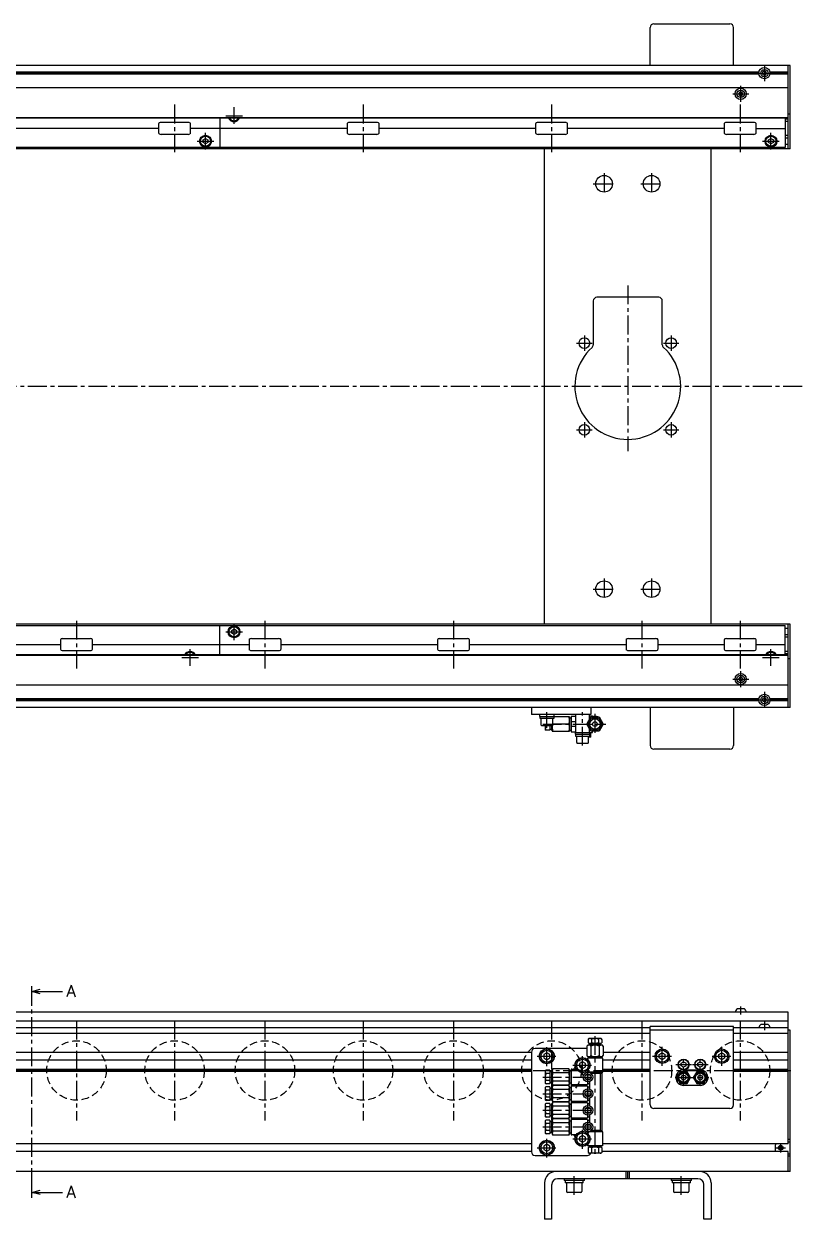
# Model space of a CAD drawing. Extents: x -10 to 3866, y -8 to 1051.
# Drawn here: x 2504 to 3159, y 28 to 1033 of the extents above; entities that cross this region are included whole.
import ezdxf

# ---------------------------------------------------------------- set-up
doc = ezdxf.new("R2010")
doc.units = 0
doc.header["$LTSCALE"] = 0.5
doc.linetypes.add('CENTER', pattern=[50.8, 31.75, -6.35, 6.35, -6.35])
doc.linetypes.add('DASHED', pattern=[19.05, 12.7, -6.35])
for name, color, linetype in [('MSM_CENTER', 1, 'CENTER'), ('MSM_CONTINUOUS', 7, 'CONTINUOUS'), ('MSM_DASHED', 4, 'DASHED'), ('MSM_PART_NUMBER', 7, 'CONTINUOUS')]:
    doc.layers.add(name, color=color, linetype=linetype)
doc.styles.get("Standard").update_dxf_attribs({"font": 'txt.shx', "height": 10, "bigfont": 'bigfont.shx'})

# ---------------------------------------------------------------- blocks, each defined once
blk = doc.blocks.new('*U88')
at = {"layer": 'MSM_PART_NUMBER'}
blk.add_text('A', height=10, dxfattribs=at).set_placement((2540.2, 214.9))
blk = doc.blocks.new('*U89')
at = {"layer": 'MSM_PART_NUMBER'}
blk.add_text('A', height=10, dxfattribs=at).set_placement((2540.2, 45.9))

msp = doc.modelspace()

# ---------------------------------------------------------------- linework, layer by layer
at = {"layer": 'MSM_CENTER'}
for p, q in [((3127.1, 998.8), (3127.1, 985.3)), ((3120.4, 992), (3133.9, 992)), ((3107.1, 981.3), (3107.1, 967.8)), ((2631.1, 965.5), (2631.1, 925.5)), ((2789.6, 965.5), (2789.6, 925.5)), ((2948.1, 965.5), (2948.1, 925.5)), ((3100.4, 974.6), (3113.9, 974.6)), ((3106.6, 965.5), (3106.6, 925.5)), ((2674.1, 956.2), (2688.1, 956.2)), ((2681.1, 949.2), (2681.1, 963.3)), ((2657.1, 927.7), (2657.1, 941.8)), ((3132.6, 927.7), (3132.6, 941.8)), ((2650.1, 934.7), (2664.2, 934.7)), ((3125.6, 934.7), (3139.6, 934.7)), ((2992.2, 907.9), (2992.2, 889.9)), ((3032.2, 907.9), (3032.2, 889.9)), ((2983.1, 898.9), (3001.2, 898.9)), ((3023.1, 898.9), (3041.2, 898.9)), ((3012.2, 813.4), (3012.2, 673.9)), ((2969.1, 764.9), (2982.2, 764.9)), ((2975.7, 771.4), (2975.7, 758.4)), ((3042.1, 764.9), (3055.2, 764.9)), ((3048.7, 771.4), (3048.7, 758.4)), ((3158.7, 728.4), (359.6, 728.4)), ((2975.7, 698.4), (2975.7, 685.4)), ((3048.7, 698.4), (3048.7, 685.4)), ((2969.1, 691.9), (2982.2, 691.9)), ((3042.1, 691.9), (3055.2, 691.9)), ((2992.2, 566.9), (2992.2, 548.9)), ((3032.2, 566.9), (3032.2, 548.9)), ((2983.1, 557.9), (3001.2, 557.9)), ((3023.1, 557.9), (3041.2, 557.9)), ((2548.6, 531.3), (2548.6, 491.3)), ((2681.1, 515), (2681.1, 529)), ((2707.1, 531.3), (2707.1, 491.3)), ((2865.7, 531.3), (2865.7, 491.3)), ((3024.1, 531.3), (3024.1, 491.3)), ((3106.6, 531.3), (3106.6, 491.3)), ((2674.1, 522), (2688.1, 522)), ((2644.1, 493.5), (2644.1, 507.5)), ((3132.6, 493.5), (3132.6, 507.5)), ((2637.1, 500.5), (2651.2, 500.5)), ((3125.6, 500.5), (3139.6, 500.5)), ((3107.1, 489), (3107.1, 475.5)), ((3100.4, 482.3), (3113.9, 482.3)), ((3120.4, 464.7), (3133.9, 464.7)), ((3127.1, 471.5), (3127.1, 458)), ((2944.1, 441.3), (2944.1, 454.4)), ((2974.1, 426.3), (2974.1, 454.4)), ((2984.6, 452.9), (2984.6, 435.9)), ((2940.7, 444.4), (2993.6, 444.4)), ((2511.2, 55), (2511.2, 215)), ((3107.1, 206.8), (3107.1, 200)), ((2548.6, 195), (2548.6, 111)), ((2631.1, 195), (2631.1, 111)), ((2707.1, 195), (2707.1, 111)), ((2789.6, 195), (2789.6, 111)), ((2865.7, 195), (2865.7, 111)), ((2948.1, 195), (2948.1, 111)), ((3024.1, 195), (3024.1, 111)), ((3106.6, 195), (3106.6, 111)), ((3127.1, 193.8), (3127.1, 187)), ((2984.6, 182), (2984.6, 81.5)), ((2944.1, 156.7), (2944.1, 173.3)), ((3041.2, 156.9), (3041.2, 173.1)), ((3091.2, 156.9), (3091.2, 173.1)), ((2935.9, 165), (2952.4, 165)), ((2974.1, 149.2), (2974.1, 165.8)), ((3033, 165), (3049.3, 165)), ((3059.1, 140), (3059.1, 164.6)), ((3073.1, 140), (3073.1, 164.6)), ((3083, 165), (3099.3, 165)), ((367.1, 153), (3149.2, 153)), ((2965.9, 157.5), (2982.4, 157.5)), ((2978.7, 141.5), (2978.7, 153.5)), ((3052.6, 158), (3065.7, 158)), ((3066.6, 158), (3079.7, 158)), ((2940.7, 147.5), (2984.6, 147.5)), ((3052.1, 147), (3080.2, 147)), ((2940.7, 133.5), (2984.6, 133.5)), ((2978.7, 127.5), (2978.7, 139.5)), ((2978.7, 113.5), (2978.7, 125.5)), ((2940.7, 119.5), (2984.6, 119.5)), ((2978.7, 99.5), (2978.7, 111.5)), ((2940.7, 105.5), (2984.6, 105.5)), ((2974.1, 87.2), (2974.1, 103.8)), ((2944.1, 79.7), (2944.1, 96.3)), ((2965.9, 95.5), (2982.4, 95.5)), ((3140.8, 84), (3140.8, 92)), ((2935.9, 88), (2952.4, 88)), ((3136.8, 88), (3144.8, 88)), ((2967.2, 48.4), (2967.2, 64)), ((3057.2, 48.4), (3057.2, 64))]:
    msp.add_line(p, q, dxfattribs=at)
at = {"layer": 'MSM_CONTINUOUS'}
for p, q in [((3031.1, 998.4), (3031.1, 1030.4)), ((3034.1, 1033.4), (3098.1, 1033.4)), ((3101.1, 998.4), (3101.1, 1030.4)), ((3148.7, 998.4), (370.5, 998.4)), ((3147.1, 998.3), (372.1, 998.3)), ((3147.1, 928.4), (3147.1, 998.4)), ((3148.7, 928.4), (3148.7, 998.4)), ((3122.5, 992.9), (396.8, 992.9)), ((3122.5, 991.2), (396.8, 991.2)), ((3122.4, 992), (396.9, 992)), ((3127.1, 993.8), (3125.6, 992.9)), ((3125.6, 992.9), (3125.6, 991.2)), ((3125.6, 991.2), (3127.1, 990.3)), ((3128.6, 992.9), (3127.1, 993.8)), ((3127.1, 990.3), (3128.6, 991.2)), ((3128.6, 991.2), (3128.6, 992.9)), ((3147.1, 992.9), (3131.8, 992.9)), ((3147.1, 991.2), (3131.8, 991.2)), ((3147.1, 992), (3131.9, 992)), ((3147.1, 979.5), (372.1, 979.5)), ((3106.3, 976.1), (3105.4, 974.6)), ((3106.3, 976.1), (3108, 976.1)), ((3108.9, 974.6), (3108, 976.1)), ((3105.4, 974.6), (3106.3, 973.1)), ((3106.3, 973.1), (3108, 973.1)), ((3108, 973.1), (3108.9, 974.6)), ((3148.7, 957.4), (3147.1, 957.4)), ((3147.1, 954.1), (372.1, 954.1)), ((3147.1, 954.5), (422.1, 954.5)), ((2617.7, 945.5), (2486.1, 945.5)), ((2617.7, 949.5), (2617.7, 941.5)), ((2642.6, 950.5), (2619.7, 950.5)), ((2644.6, 941.5), (2644.6, 949.5)), ((2776.2, 945.5), (2644.6, 945.5)), ((2669.1, 954.1), (2669.1, 929.4)), ((2681.1, 953.9), (2680.8, 954.1)), ((2681.5, 954.1), (2681.1, 953.9)), ((2776.2, 949.5), (2776.2, 941.5)), ((2801.1, 950.5), (2778.2, 950.5)), ((2803.1, 941.5), (2803.1, 949.5)), ((2934.7, 945.5), (2803.1, 945.5)), ((2934.7, 949.5), (2934.7, 941.5)), ((2959.6, 950.5), (2936.7, 950.5)), ((2961.6, 941.5), (2961.6, 949.5)), ((3093.2, 945.5), (2961.6, 945.5)), ((3093.2, 949.5), (3093.2, 941.5)), ((3118.1, 950.5), (3095.2, 950.5)), ((3120.1, 941.5), (3120.1, 949.5)), ((3120.1, 945.5), (3144.6, 945.5)), ((3144.6, 954.1), (3144.6, 929.4)), ((3147.1, 953.4), (3144.6, 953.4)), ((3147.1, 951.4), (3144.6, 951.4)), ((2642.6, 940.5), (2619.7, 940.5)), ((2655.1, 935.9), (2657.1, 937.1)), ((2655.1, 933.6), (2655.1, 935.9)), ((2657.1, 937.1), (2659.1, 935.9)), ((2659.1, 935.9), (2659.1, 933.6)), ((2801.1, 940.5), (2778.2, 940.5)), ((2959.6, 940.5), (2936.7, 940.5)), ((3118.1, 940.5), (3095.2, 940.5)), ((3130.6, 935.9), (3132.6, 937.1)), ((3130.6, 933.6), (3130.6, 935.9)), ((3132.6, 937.1), (3134.6, 935.9)), ((3134.6, 935.9), (3134.6, 933.6)), ((3147.1, 939.4), (3144.6, 939.4)), ((3147.1, 937.4), (3144.6, 937.4)), ((3144.6, 929.4), (450.1, 929.4)), ((3148.7, 928.4), (450.1, 928.4)), ((2657.1, 932.4), (2655.1, 933.6)), ((2659.1, 933.6), (2657.1, 932.4)), ((2942.2, 528.4), (2942.2, 928.4)), ((3082.2, 528.4), (3082.2, 928.4)), ((3132.6, 932.4), (3130.6, 933.6)), ((3134.6, 933.6), (3132.6, 932.4)), ((3147.1, 931.9), (3144.6, 931.9)), ((2983.1, 800.4), (2983.1, 763.5)), ((3038.2, 803.4), (2986.2, 803.4)), ((3041.2, 763.5), (3041.2, 800.4)), ((3148.7, 528.4), (450.1, 528.4)), ((450.1, 527.4), (3144.6, 527.4)), ((2669.1, 502.6), (2669.1, 527.4)), ((2679.1, 523.2), (2681.1, 524.4)), ((2679.1, 520.9), (2679.1, 523.2)), ((2681.1, 524.4), (2683.1, 523.2)), ((2683.1, 523.2), (2683.1, 520.9)), ((3144.6, 502.6), (3144.6, 527.4)), ((3147.1, 524.9), (3144.6, 524.9)), ((3147.1, 458.4), (3147.1, 528.4)), ((3148.7, 458.4), (3148.7, 528.4)), ((2535.2, 515.3), (2535.2, 507.3)), ((2537.2, 516.3), (2560.1, 516.3)), ((2562.1, 507.3), (2562.1, 515.3)), ((2681.1, 519.7), (2679.1, 520.9)), ((2683.1, 520.9), (2681.1, 519.7)), ((2693.7, 515.3), (2693.7, 507.3)), ((2695.7, 516.3), (2718.6, 516.3)), ((2720.6, 507.3), (2720.6, 515.3)), ((2852.2, 515.3), (2852.2, 507.3)), ((2854.2, 516.3), (2877.1, 516.3)), ((2879.1, 507.3), (2879.1, 515.3)), ((3010.7, 515.3), (3010.7, 507.3)), ((3012.7, 516.3), (3035.6, 516.3)), ((3037.6, 507.3), (3037.6, 515.3)), ((3093.2, 515.3), (3093.2, 507.3)), ((3095.2, 516.3), (3118.1, 516.3)), ((3120.1, 507.3), (3120.1, 515.3)), ((3147.1, 519.4), (3144.6, 519.4)), ((3147.1, 517.4), (3144.6, 517.4)), ((2403.6, 511.3), (2535.2, 511.3)), ((2537.2, 506.3), (2560.1, 506.3)), ((2562.1, 511.3), (2693.7, 511.3)), ((2643.8, 502.6), (2644.1, 502.9)), ((2644.1, 502.9), (2644.5, 502.6)), ((2695.7, 506.3), (2718.6, 506.3)), ((2720.6, 511.3), (2852.2, 511.3)), ((2854.2, 506.3), (2877.1, 506.3)), ((2879.1, 511.3), (3010.7, 511.3)), ((3012.7, 506.3), (3035.6, 506.3)), ((3037.6, 511.3), (3093.2, 511.3)), ((3095.2, 506.3), (3118.1, 506.3)), ((3120.1, 511.3), (3144.6, 511.3)), ((3132.3, 502.6), (3132.6, 502.9)), ((3132.6, 502.9), (3133, 502.6)), ((3147.1, 505.4), (3144.6, 505.4)), ((3147.1, 503.4), (3144.6, 503.4)), ((3147.1, 502.6), (372.1, 502.6)), ((3147.1, 502.2), (422.1, 502.2)), ((3148.7, 499.4), (3147.1, 499.4)), ((3106.3, 483.8), (3105.4, 482.3)), ((3108, 483.8), (3106.3, 483.8)), ((3108.9, 482.3), (3108, 483.8)), ((3147.1, 477.2), (372.1, 477.2)), ((3105.4, 482.3), (3106.3, 480.8)), ((3108, 480.8), (3106.3, 480.8)), ((3108, 480.8), (3108.9, 482.3)), ((3122.5, 465.6), (396.8, 465.6)), ((3122.5, 463.9), (396.8, 463.9)), ((3122.4, 464.7), (396.9, 464.7)), ((3127.1, 466.5), (3125.6, 465.6)), ((3125.6, 465.6), (3125.6, 463.9)), ((3125.6, 463.9), (3127.1, 463)), ((3128.6, 465.6), (3127.1, 466.5)), ((3127.1, 463), (3128.6, 463.9)), ((3128.6, 463.9), (3128.6, 465.6)), ((3147.1, 465.6), (3131.8, 465.6)), ((3147.1, 463.9), (3131.8, 463.9)), ((3147.1, 464.7), (3131.9, 464.7)), ((3148.7, 458.4), (370.5, 458.4)), ((3147.1, 458.4), (372.1, 458.4)), ((2931.1, 458.4), (2931.1, 452.4)), ((2981.1, 458.4), (2981.1, 452.4)), ((3031.1, 458.4), (3031.1, 426.4)), ((3101.1, 458.4), (3101.1, 426.4)), ((2981.1, 452.4), (2931.1, 452.4)), ((2937.9, 452.4), (2937.9, 450.8)), ((2937.9, 450.8), (2950.4, 450.8)), ((2938.1, 450.8), (2938.1, 449.3)), ((2938.1, 449.3), (2950.3, 449.3)), ((2939.2, 449.3), (2939.2, 443.8)), ((2939.6, 443.3), (2948.6, 443.3)), ((2942.7, 443.3), (2942.7, 440)), ((2946.6, 443.3), (2946.6, 439.4)), ((2948.1, 443.3), (2948.1, 439.4)), ((2948.6, 443.3), (2948.6, 438.4)), ((2949.1, 443.8), (2949.1, 449.3)), ((2962.6, 444.4), (2949.2, 444.4)), ((2950.3, 449.3), (2950.3, 450.8)), ((2963.1, 450.4), (2950.3, 450.4)), ((2950.4, 450.8), (2950.4, 452.4)), ((2963.1, 450.4), (2963.1, 438.4)), ((2964.6, 449.4), (2963.1, 449.4)), ((2968.1, 450.9), (2964.6, 450.9)), ((2964.6, 450.9), (2964.6, 437.9)), ((2968.1, 446.4), (2964.6, 446.4)), ((2968.1, 442.4), (2964.6, 442.4)), ((2968.1, 452.4), (2968.1, 437.4)), ((2977.7, 444.4), (2981.2, 450.4)), ((2981.2, 438.4), (2977.7, 444.4)), ((2978.9, 444.4), (2981.8, 449.4)), ((2981.8, 439.4), (2978.9, 444.4)), ((2980.1, 448.6), (2980.1, 452.4)), ((2980.1, 451.4), (2982.6, 451.4)), ((2981.2, 450.4), (2988.1, 450.4)), ((2981.8, 449.4), (2987.5, 449.4)), ((2982.6, 450.6), (2982.6, 451.4)), ((2987.5, 449.4), (2990.4, 444.4)), ((2990.4, 444.4), (2987.5, 439.4)), ((2988.1, 450.4), (2991.6, 444.4)), ((2991.6, 444.4), (2988.1, 438.4)), ((2946.6, 439.4), (2942.8, 439.4)), ((2946.6, 440.1), (2948.1, 440.1)), ((2948.1, 439.4), (2948.6, 439.4)), ((2948.6, 438.4), (2963.1, 438.4)), ((2963.1, 439.4), (2964.6, 439.4)), ((2964.6, 437.9), (2968.1, 437.9)), ((2967.9, 437.4), (2982.6, 437.4)), ((2967.9, 437.4), (2967.9, 435.8)), ((2967.9, 435.8), (2980.4, 435.8)), ((2968.1, 435.8), (2968.1, 434.3)), ((2968.1, 434.3), (2980.3, 434.3)), ((2969.1, 434.3), (2969.1, 428.9)), ((2979.1, 428.9), (2979.1, 434.3)), ((2981.1, 433.4), (2979.1, 433.4)), ((2980.1, 437.4), (2980.1, 440.2)), ((2980.3, 434.3), (2980.3, 435.8)), ((2980.4, 435.8), (2980.4, 437.4)), ((2980.4, 436.4), (2980.6, 436.4)), ((2980.6, 433.4), (2980.6, 436.4)), ((2981.1, 433.4), (2981.1, 437.4)), ((2988.1, 438.4), (2981.2, 438.4)), ((2987.5, 439.4), (2981.8, 439.4)), ((2982.6, 437.4), (2982.6, 438.4)), ((2969.8, 428.3), (2978.5, 428.3)), ((3098.1, 423.4), (3034.1, 423.4)), ((2511.2, 215), (2511.2, 224)), ((2511.2, 219.5), (2518.2, 221.4)), ((2511.2, 219.5), (2536.8, 219.5)), ((2518.2, 217.6), (2511.2, 219.5)), ((3147.1, 202), (372.1, 202)), ((3110.3, 204.8), (3104, 204.8)), ((3147.1, 91.3), (3147.1, 202)), ((3147.1, 194.6), (674.3, 194.6)), ((3130.3, 191.8), (3124, 191.8)), ((3031.1, 189), (676.5, 189)), ((3031.1, 184), (678.5, 184)), ((3101.1, 190), (3031.1, 190)), ((3031.1, 124), (3031.1, 190)), ((3101.1, 187), (3031.1, 187)), ((3101.1, 124), (3101.1, 190)), ((3147.1, 189), (3101.1, 189)), ((3147.1, 184), (3101.1, 184)), ((3148.7, 187), (3147.1, 187)), ((3148.7, 68), (3148.7, 187)), ((2977.7, 171.5), (2934.2, 171.5)), ((2977.7, 173.5), (2977.7, 165.5)), ((2978.9, 179.2), (2978.9, 176.3)), ((2989.8, 174.5), (2979.4, 174.5)), ((2989.1, 180), (2980.3, 180)), ((2980.4, 176), (2980.4, 174.5)), ((2980.4, 176), (2988.9, 176)), ((2981.2, 173.5), (2981.2, 165.5)), ((2981.8, 179.2), (2981.8, 176.3)), ((2987.5, 179.2), (2987.5, 176.3)), ((2988.1, 173.5), (2988.1, 165.5)), ((2988.9, 174.5), (2988.9, 176)), ((2990.4, 179.2), (2990.4, 176.3)), ((2991.6, 173.5), (2991.6, 165.5)), ((2931.1, 168.2), (667.1, 168.2)), ((2931.1, 161.8), (682.1, 161.8)), ((2931.1, 168.5), (2931.1, 84.5)), ((2944.1, 167.9), (2941.7, 166.4)), ((2941.7, 166.4), (2941.7, 163.6)), ((2941.7, 163.6), (2944.1, 162.1)), ((2946.6, 166.4), (2944.1, 167.9)), ((2944.1, 162.1), (2946.6, 163.6)), ((2946.6, 163.6), (2946.6, 166.4)), ((2978.2, 163.5), (2978.2, 162.3)), ((2991.2, 163.5), (2978.2, 163.5)), ((2989.8, 164.5), (2979.4, 164.5)), ((2979.7, 164.5), (2979.7, 163.5)), ((2989.7, 163.5), (2989.7, 164.5)), ((2991.2, 151.5), (2991.2, 163.5)), ((3031.1, 161.8), (2991.2, 161.8)), ((3031.1, 168.2), (2991.6, 168.2)), ((3038.7, 166.4), (3041.2, 167.9)), ((3038.7, 163.6), (3038.7, 166.4)), ((3041.2, 162.1), (3038.7, 163.6)), ((3041.2, 167.9), (3043.6, 166.4)), ((3043.6, 163.6), (3041.2, 162.1)), ((3043.6, 163.6), (3043.6, 166.4)), ((3088.7, 166.4), (3091.2, 167.9)), ((3088.7, 163.6), (3088.7, 166.4)), ((3091.2, 162.1), (3088.7, 163.6)), ((3091.2, 167.9), (3093.7, 166.4)), ((3093.7, 163.6), (3091.2, 162.1)), ((3093.7, 163.6), (3093.7, 166.4)), ((3147.1, 168.2), (3101.1, 168.2)), ((3147.1, 161.8), (3101.1, 161.8)), ((2931.1, 153.9), (682.1, 153.9)), ((2931.1, 153), (682.1, 153)), ((2931.1, 152.1), (682.1, 152.1)), ((2942.7, 151.9), (2942.7, 143.1)), ((2946.6, 153.3), (2943.4, 153.3)), ((2946.6, 153.3), (2946.6, 141.7)), ((2948.1, 151.8), (2946.6, 151.8)), ((2948.6, 152.5), (2948.1, 152.5)), ((2948.1, 152.5), (2948.1, 142.5)), ((2949.2, 154.4), (2948.6, 153.5)), ((2948.6, 153.5), (2948.6, 141.5)), ((2962.6, 154.4), (2949.2, 154.4)), ((2962.6, 151), (2949.2, 151)), ((2963.1, 153.5), (2962.6, 154.4)), ((2963.1, 153.5), (2963.1, 141.5)), ((2964.6, 152.5), (2963.1, 152.5)), ((2964.6, 154), (2964.6, 99)), ((2965.2, 154), (2964.6, 154)), ((2969.2, 153.7), (2964.6, 153.7)), ((2974.1, 160.4), (2971.7, 158.9)), ((2971.7, 158.9), (2971.7, 156.1)), ((2971.7, 156.1), (2974.1, 154.6)), ((2976.7, 158.9), (2974.1, 160.4)), ((2974.1, 154.6), (2976.7, 156.1)), ((2976.7, 156.1), (2976.7, 158.9)), ((2978.4, 153), (2978.4, 151.5)), ((2979.5, 151.5), (2979.7, 151.4)), ((2991.2, 151.5), (2979.5, 151.5)), ((2989.2, 150.6), (2990.7, 151.4)), ((2990.7, 151.2), (2991.2, 151.5)), ((2990.7, 101.6), (2990.7, 151.4)), ((3031.1, 153.9), (2991.2, 153.9)), ((3031.1, 153), (2991.2, 153)), ((3031.1, 152.1), (2991.2, 152.1)), ((3056.2, 152), (3053.3, 147)), ((3054.5, 147), (3056.8, 151)), ((3062.1, 152), (3056.2, 152)), ((3056.8, 151), (3061.5, 151)), ((3057.2, 159.2), (3059.1, 160.3)), ((3057.2, 156.8), (3057.2, 159.2)), ((3059.1, 155.7), (3057.2, 156.8)), ((3059.1, 160.3), (3061.2, 159.2)), ((3061.2, 156.8), (3059.1, 155.7)), ((3060.1, 153.5), (3072.2, 153.5)), ((3061.2, 156.8), (3061.2, 159.2)), ((3061.5, 151), (3063.8, 147)), ((3065, 147), (3062.1, 152)), ((3070.2, 152), (3067.3, 147)), ((3068.5, 147), (3070.8, 151)), ((3076.1, 152), (3070.2, 152)), ((3070.8, 151), (3075.5, 151)), ((3071.2, 159.2), (3073.1, 160.3)), ((3071.2, 156.8), (3071.2, 159.2)), ((3073.1, 155.7), (3071.2, 156.8)), ((3073.1, 160.3), (3075.2, 159.2)), ((3075.2, 156.8), (3073.1, 155.7)), ((3075.2, 156.8), (3075.2, 159.2)), ((3075.5, 151), (3077.8, 147)), ((3079, 147), (3076.1, 152)), ((3147.1, 153.9), (3101.1, 153.9)), ((3147.1, 153), (3101.1, 153)), ((3147.1, 152.1), (3101.1, 152.1)), ((2946.6, 150.4), (2943.4, 150.4)), ((2946.6, 144.6), (2943.4, 144.6)), ((2946.6, 141.7), (2943.4, 141.7)), ((2946.6, 143.2), (2948.1, 143.2)), ((2948.1, 142.5), (2948.6, 142.5)), ((2948.6, 141.5), (2949.2, 140.6)), ((2962.6, 144), (2949.2, 144)), ((2962.6, 140.6), (2963.1, 141.5)), ((2963.1, 142.5), (2964.6, 142.5)), ((2964.6, 141.3), (2978.4, 141.3)), ((2980.6, 149), (2976.7, 149)), ((2976.7, 146), (2980.6, 146)), ((2978.4, 143.5), (2978.4, 141.3)), ((2980.5, 143.9), (2980.1, 142.9)), ((2980.1, 142.9), (2980.1, 138.1)), ((2989.2, 150.6), (2981.1, 150.6)), ((2989.2, 102.4), (2989.2, 150.6)), ((3053.3, 147), (3056.2, 142)), ((3053.7, 150.5), (3053.7, 147.5)), ((3053.7, 146.5), (3053.7, 143.5)), ((3056.8, 143), (3054.5, 147)), ((3056.2, 142), (3062.1, 142)), ((3061.5, 143), (3056.8, 143)), ((3063.8, 147), (3061.5, 143)), ((3062.1, 142), (3065, 147)), ((3067.3, 147), (3070.2, 142)), ((3070.8, 143), (3068.5, 147)), ((3070.2, 142), (3076.1, 142)), ((3075.5, 143), (3070.8, 143)), ((3077.8, 147), (3075.5, 143)), ((3076.1, 142), (3079, 147)), ((3078.7, 147.5), (3078.7, 150.5)), ((3078.7, 149.8), (3078.9, 150)), ((3079, 149.8), (3078.7, 149.5)), ((3078.7, 143.5), (3078.7, 146.5)), ((2942.7, 137.9), (2942.7, 129.1)), ((2946.6, 139.3), (2943.4, 139.3)), ((2946.6, 136.4), (2943.4, 136.4)), ((2946.6, 139.3), (2946.6, 127.7)), ((2948.1, 137.8), (2946.6, 137.8)), ((2948.6, 138.5), (2948.1, 138.5)), ((2948.1, 138.5), (2948.1, 128.5)), ((2949.2, 140.4), (2948.6, 139.5)), ((2948.6, 139.5), (2948.6, 127.5)), ((2962.6, 140.6), (2949.2, 140.6)), ((2962.6, 140.4), (2949.2, 140.4)), ((2962.6, 137), (2949.2, 137)), ((2963.1, 139.5), (2962.6, 140.4)), ((2963.1, 139.5), (2963.1, 127.5)), ((2964.6, 138.5), (2963.1, 138.5)), ((2978.4, 139.7), (2964.6, 139.7)), ((2980.6, 135), (2976.7, 135)), ((2976.7, 132), (2980.6, 132)), ((2978.4, 139.7), (2978.4, 137.5)), ((3073.1, 140.5), (3059.1, 140.5)), ((2942.7, 123.9), (2942.7, 115.1)), ((2946.6, 130.6), (2943.4, 130.6)), ((2946.6, 127.7), (2943.4, 127.7)), ((2946.6, 125.3), (2943.4, 125.3)), ((2946.6, 122.4), (2943.4, 122.4)), ((2946.6, 129.2), (2948.1, 129.2)), ((2946.6, 125.3), (2946.6, 113.7)), ((2948.1, 123.8), (2946.6, 123.8)), ((2948.1, 128.5), (2948.6, 128.5)), ((2948.6, 124.5), (2948.1, 124.5)), ((2948.1, 124.5), (2948.1, 114.5)), ((2948.6, 127.5), (2949.2, 126.6)), ((2949.2, 126.4), (2948.6, 125.5)), ((2948.6, 125.5), (2948.6, 113.5)), ((2962.6, 130), (2949.2, 130)), ((2962.6, 126.6), (2949.2, 126.6)), ((2962.6, 126.4), (2949.2, 126.4)), ((2962.6, 123), (2949.2, 123)), ((2962.6, 126.6), (2963.1, 127.5)), ((2963.1, 125.5), (2962.6, 126.4)), ((2963.1, 128.5), (2964.6, 128.5)), ((2963.1, 125.5), (2963.1, 113.5)), ((2964.6, 124.5), (2963.1, 124.5)), ((2964.6, 127.3), (2978.4, 127.3)), ((2978.4, 125.7), (2964.6, 125.7)), ((2980.6, 121), (2976.7, 121)), ((2978.4, 129.5), (2978.4, 127.3)), ((2978.4, 125.7), (2978.4, 123.5)), ((2980.1, 128.9), (2980.1, 124.1)), ((3098.1, 121), (3034.1, 121)), ((2946.6, 116.6), (2943.4, 116.6)), ((2946.6, 113.7), (2943.4, 113.7)), ((2946.6, 111.3), (2943.4, 111.3)), ((2946.6, 115.2), (2948.1, 115.2)), ((2946.6, 111.3), (2946.6, 99.7)), ((2948.1, 114.5), (2948.6, 114.5)), ((2948.6, 113.5), (2949.2, 112.6)), ((2949.2, 112.4), (2948.6, 111.5)), ((2948.6, 111.5), (2948.6, 99.5)), ((2962.6, 116), (2949.2, 116)), ((2962.6, 112.6), (2949.2, 112.6)), ((2962.6, 112.4), (2949.2, 112.4)), ((2962.6, 112.6), (2963.1, 113.5)), ((2963.1, 111.5), (2962.6, 112.4)), ((2963.1, 114.5), (2964.6, 114.5)), ((2963.1, 111.5), (2963.1, 99.5)), ((2964.6, 113.3), (2978.4, 113.3)), ((2978.4, 111.7), (2964.6, 111.7)), ((2976.7, 118), (2980.6, 118)), ((2978.4, 115.5), (2978.4, 113.3)), ((2978.4, 111.7), (2978.4, 109.5)), ((2980.1, 114.9), (2980.1, 110.1)), ((2942.7, 109.9), (2942.7, 101.1)), ((2946.6, 108.4), (2943.4, 108.4)), ((2946.6, 102.6), (2943.4, 102.6)), ((2948.1, 109.8), (2946.6, 109.8)), ((2946.6, 101.2), (2948.1, 101.2)), ((2948.6, 110.5), (2948.1, 110.5)), ((2948.1, 110.5), (2948.1, 100.5)), ((2962.6, 109), (2949.2, 109)), ((2962.6, 102), (2949.2, 102)), ((2964.6, 110.5), (2963.1, 110.5)), ((2980.6, 107), (2976.7, 107)), ((2976.7, 104), (2980.6, 104)), ((2978.4, 101.5), (2978.4, 100)), ((2979.5, 101.5), (2979.7, 101.6)), ((2991.2, 101.5), (2979.5, 101.5)), ((2989.2, 102.4), (2981.1, 102.4)), ((2990.7, 101.6), (2989.2, 102.4)), ((2991.2, 101.5), (2990.7, 101.8)), ((2991.2, 89.5), (2991.2, 101.5)), ((2931.1, 91.3), (682.1, 91.3)), ((2944.1, 90.9), (2941.7, 89.4)), ((2946.6, 99.7), (2943.4, 99.7)), ((2946.6, 89.4), (2944.1, 90.9)), ((2948.1, 100.5), (2948.6, 100.5)), ((2948.6, 99.5), (2949.2, 98.6)), ((2962.6, 98.6), (2949.2, 98.6)), ((2962.6, 98.6), (2963.1, 99.5)), ((2963.1, 100.5), (2964.6, 100.5)), ((2964.6, 99.3), (2969.2, 99.3)), ((2964.6, 99), (2965.2, 99)), ((2974.1, 98.4), (2971.7, 96.9)), ((2971.7, 96.9), (2971.7, 94.1)), ((2971.7, 94.1), (2974.1, 92.6)), ((2976.7, 96.9), (2974.1, 98.4)), ((2974.1, 92.6), (2976.7, 94.1)), ((2976.7, 94.1), (2976.7, 96.9)), ((2978.2, 90.7), (2978.2, 89.5)), ((3147.1, 91.3), (2991.2, 91.3)), ((3148.7, 95), (3147.1, 95)), ((3147.1, 93), (3148.7, 93)), ((2931.1, 84.8), (679.6, 84.8)), ((2934.2, 81.5), (2978.2, 81.5)), ((2941.7, 89.4), (2941.7, 86.6)), ((2941.7, 86.6), (2944.1, 85.1)), ((2944.1, 85.1), (2946.6, 86.6)), ((2946.6, 86.6), (2946.6, 89.4)), ((2991.2, 89.5), (2978.2, 89.5)), ((2979.7, 88.5), (2978.9, 88.1)), ((2978.9, 88.1), (2978.9, 83.9)), ((2978.9, 83.9), (2979.7, 83.5)), ((2979.7, 89.5), (2979.7, 88.5)), ((2989.7, 88.5), (2979.7, 88.5)), ((2989.7, 83.5), (2979.7, 83.5)), ((2981.8, 88.1), (2981.8, 83.9)), ((2987.5, 88.1), (2987.5, 83.9)), ((2989.7, 88.5), (2989.7, 89.5)), ((2990.4, 88.1), (2989.7, 88.5)), ((2989.7, 83.5), (2990.4, 83.9)), ((2990.4, 88.1), (2990.4, 83.9)), ((3147.1, 84.8), (2990.4, 84.8)), ((3136.2, 90), (3136.2, 86)), ((3140.2, 89), (3139.6, 88)), ((3139.6, 88), (3140.2, 87)), ((3141.3, 89), (3140.2, 89)), ((3140.2, 87), (3141.3, 87)), ((3141.9, 88), (3141.3, 89)), ((3141.3, 87), (3141.9, 88)), ((3147.1, 68), (3147.1, 84.8)), ((3147.1, 83), (3148.7, 83)), ((3148.7, 81), (3147.1, 81)), ((3148.7, 68), (472.1, 68)), ((3071.2, 62), (2953.2, 62)), ((2958.7, 62), (2958.7, 60.4)), ((2975.7, 60.4), (2958.7, 60.4)), ((2959.5, 60.4), (2959.5, 58.4)), ((2974.8, 58.4), (2974.8, 60.4)), ((2975.7, 60.4), (2975.7, 62)), ((3010.7, 62), (3010.7, 68)), ((3012.2, 62), (3012.2, 68)), ((3013.7, 62), (3013.7, 68)), ((3048.7, 62), (3048.7, 60.4)), ((3065.7, 60.4), (3048.7, 60.4)), ((3049.5, 60.4), (3049.5, 58.4)), ((3064.9, 58.4), (3064.9, 60.4)), ((3065.7, 60.4), (3065.7, 62)), ((2511.2, 46), (2511.2, 55)), ((2511.2, 50.5), (2518.2, 52.4)), ((2518.2, 48.6), (2511.2, 50.5)), ((2511.2, 50.5), (2536.8, 50.5)), ((2942.2, 58.5), (2942.2, 28)), ((2948.1, 57), (2948.1, 28)), ((2974.8, 58.4), (2959.5, 58.4)), ((2960.7, 58.4), (2960.7, 51.2)), ((2972.8, 50.4), (2961.5, 50.4)), ((2973.7, 51.2), (2973.7, 58.4)), ((3064.9, 58.4), (3049.5, 58.4)), ((3050.7, 58.4), (3050.7, 51.2)), ((3062.8, 50.4), (3051.5, 50.4)), ((3063.7, 51.2), (3063.7, 58.4)), ((3076.2, 28), (3076.2, 57)), ((3082.2, 58.5), (3082.2, 28)), ((2948.1, 28), (2942.2, 28)), ((3082.2, 28), (3076.2, 28))]:
    msp.add_line(p, q, dxfattribs=at)
for centre, radius in [((3127.1, 992), 4.75), ((3127.1, 992), 3.13), ((3107.1, 974.6), 4.75), ((3107.1, 974.6), 3.13), ((2657.1, 934.7), 5), ((2657.1, 934.7), 4.25), ((3132.6, 934.7), 5), ((3132.6, 934.7), 4.25), ((2992.2, 898.9), 7), ((3032.2, 898.9), 7), ((2975.7, 764.9), 4.5), ((3048.7, 764.9), 4.5), ((2975.7, 691.9), 4.5), ((3048.7, 691.9), 4.5), ((2992.2, 557.9), 7), ((3032.2, 557.9), 7), ((2681.1, 522), 5), ((2681.1, 522), 4.25), ((3107.1, 482.3), 4.75), ((3107.1, 482.3), 3.13), ((3127.1, 464.7), 4.75), ((3127.1, 464.7), 3.13), ((2984.6, 444.4), 4.4), ((2984.6, 444.4), 2), ((2944.1, 165), 6.25), ((2944.1, 165), 6.1), ((3041.2, 165), 6.1), ((3091.2, 165), 6.1), ((2944.1, 165), 5), ((2974.1, 157.5), 6.25), ((2974.1, 157.5), 6.1), ((2974.1, 157.5), 5), ((3041.2, 165), 5), ((3059.1, 158), 4.6), ((3059.1, 158), 4.25), ((3073.1, 158), 4.6), ((3073.1, 158), 4.25), ((3091.2, 165), 5), ((2978.7, 147.5), 4), ((3059.1, 147), 3.9), ((3073.1, 147), 3.9), ((2978.7, 147.5), 2.5), ((3059.1, 147), 2), ((3073.1, 147), 2), ((2978.7, 133.5), 4), ((2978.7, 133.5), 2.5), ((2978.7, 119.5), 4), ((2978.7, 119.5), 2.5), ((2974.1, 95.5), 6.25), ((2974.1, 95.5), 6.1), ((2978.7, 105.5), 4), ((2978.7, 105.5), 2.5), ((2944.1, 88), 6.25), ((2944.1, 88), 6.1), ((2944.1, 88), 5), ((2974.1, 95.5), 5), ((3140.8, 88), 2), ((3140.8, 88), 1.6)]:
    msp.add_circle(centre, radius, dxfattribs=at)
for centre, radius, start, end in [((3034.1, 1030.4), 3, 90, 180), ((3098.1, 1030.4), 3, 0, 90), ((2618.6, 949.4), 0.882, 115.5328, 172.1027), ((2619.7, 947.1), 3.41, 89.6687, 115.2454), ((2642.6, 947.1), 3.41, 64.7546, 90.3313), ((2643.7, 949.4), 0.882, 7.8973, 64.4672), ((2681.1, 956.2), 5, 204.8346, 335.1654), ((2681.1, 956.2), 4.25, 209.6116, 330.3884), ((2777.1, 949.4), 0.882, 115.5328, 172.1027), ((2778.2, 947.1), 3.41, 89.6687, 115.2454), ((2801.1, 947.1), 3.41, 64.7546, 90.3313), ((2802.2, 949.4), 0.882, 7.8973, 64.4672), ((2935.6, 949.4), 0.882, 115.5328, 172.1027), ((2936.7, 947.1), 3.41, 89.6687, 115.2454), ((2959.6, 947.1), 3.41, 64.7546, 90.3313), ((2960.7, 949.4), 0.882, 7.8973, 64.4672), ((3094.1, 949.4), 0.882, 115.5328, 172.1027), ((3095.2, 947.1), 3.41, 89.6687, 115.2454), ((3118.1, 947.1), 3.41, 64.7546, 90.3313), ((3119.2, 949.4), 0.882, 7.8973, 64.4672), ((2618.6, 941.6), 0.882, 187.8973, 244.4672), ((2619.7, 943.9), 3.41, 244.7546, 270.3313), ((2642.6, 943.9), 3.41, 269.6687, 295.2454), ((2643.7, 941.6), 0.882, 295.5328, 352.1027), ((2777.1, 941.6), 0.882, 187.8973, 244.4672), ((2778.2, 943.9), 3.41, 244.7546, 270.3313), ((2801.1, 943.9), 3.41, 269.6687, 295.2454), ((2802.2, 941.6), 0.882, 295.5328, 352.1027), ((2935.6, 941.6), 0.882, 187.8973, 244.4672), ((2936.7, 943.9), 3.41, 244.7546, 270.3313), ((2959.6, 943.9), 3.41, 269.6687, 295.2454), ((2960.7, 941.6), 0.882, 295.5328, 352.1027), ((3094.1, 941.6), 0.882, 187.8973, 244.4672), ((3095.2, 943.9), 3.41, 244.7546, 270.3313), ((3118.1, 943.9), 3.41, 269.6687, 295.2454), ((3119.2, 941.6), 0.882, 295.5328, 352.1027), ((2986.2, 800.4), 3, 90, 180), ((3038.2, 800.4), 3, 0, 90), ((3012.2, 728.4), 44.5, 132.3521, 47.6479), ((2980.1, 763.5), 3, 312.3521, 360), ((3044.2, 763.5), 3, 180, 227.6479), ((2536.1, 515.2), 0.882, 115.5328, 172.1027), ((2537.2, 512.9), 3.41, 89.6687, 115.2454), ((2560.1, 512.9), 3.41, 64.7546, 90.3313), ((2561.2, 515.2), 0.882, 7.8973, 64.4672), ((2694.6, 515.2), 0.882, 115.5328, 172.1027), ((2695.7, 512.9), 3.41, 89.6687, 115.2454), ((2718.6, 512.9), 3.41, 64.7546, 90.3313), ((2719.7, 515.2), 0.882, 7.8973, 64.4672), ((2853.1, 515.2), 0.882, 115.5328, 172.1027), ((2854.2, 512.9), 3.41, 89.6687, 115.2454), ((2877.1, 512.9), 3.41, 64.7546, 90.3313), ((2878.2, 515.2), 0.882, 7.8973, 64.4672), ((3011.6, 515.2), 0.882, 115.5328, 172.1027), ((3012.7, 512.9), 3.41, 89.6687, 115.2454), ((3035.6, 512.9), 3.41, 64.7546, 90.3313), ((3036.7, 515.2), 0.882, 7.8973, 64.4672), ((3094.1, 515.2), 0.882, 115.5328, 172.1027), ((3095.2, 512.9), 3.41, 89.6687, 115.2454), ((3118.1, 512.9), 3.41, 64.7546, 90.3313), ((3119.2, 515.2), 0.882, 7.8973, 64.4672), ((2536.1, 507.4), 0.882, 187.8973, 244.4672), ((2537.2, 509.7), 3.41, 244.7546, 270.3313), ((2560.1, 509.7), 3.41, 269.6687, 295.2454), ((2561.2, 507.4), 0.882, 295.5328, 352.1027), ((2644.1, 500.5), 5, 24.8346, 155.1654), ((2644.1, 500.5), 4.25, 29.6116, 150.3884), ((2694.6, 507.4), 0.882, 187.8973, 244.4672), ((2695.7, 509.7), 3.41, 244.7546, 270.3313), ((2718.6, 509.7), 3.41, 269.6687, 295.2454), ((2719.7, 507.4), 0.882, 295.5328, 352.1027), ((2853.1, 507.4), 0.882, 187.8973, 244.4672), ((2854.2, 509.7), 3.41, 244.7546, 270.3313), ((2877.1, 509.7), 3.41, 269.6687, 295.2454), ((2878.2, 507.4), 0.882, 295.5328, 352.1027), ((3011.6, 507.4), 0.882, 187.8973, 244.4672), ((3012.7, 509.7), 3.41, 244.7546, 270.3313), ((3035.6, 509.7), 3.41, 269.6687, 295.2454), ((3036.7, 507.4), 0.882, 295.5328, 352.1027), ((3094.1, 507.4), 0.882, 187.8973, 244.4672), ((3095.2, 509.7), 3.41, 244.7546, 270.3313), ((3118.1, 509.7), 3.41, 269.6687, 295.2454), ((3119.2, 507.4), 0.882, 295.5328, 352.1027), ((3132.6, 500.5), 5, 24.8346, 155.1654), ((3132.6, 500.5), 4.25, 29.6116, 150.3884), ((2939.6, 443.8), 0.5, 180, 270), ((2947.7, 441.9), 4.91, 163.4223, 210.63), ((2948.6, 443.8), 0.5, 270, 0), ((2957.3, 441.4), 8.67, 166.9784, 200.2562), ((2957.3, 447.4), 8.67, 199.559, 200.2562), ((2957.3, 441.4), 8.67, 159.7438, 160.441), ((2954.5, 447.4), 8.67, 339.7438, 20.2562), ((2954.5, 441.4), 8.67, 339.7438, 20.2562), ((2984.6, 444.4), 6.5, 67.3801, 112.6199), ((2984.6, 444.4), 5.2, 74.0576, 105.9424), ((2944.2, 440), 1.6, 180.4356, 202.495), ((2969.8, 428.9), 0.6, 180, 270), ((2978.5, 428.9), 0.6, 270, 360), ((3034.1, 426.4), 3, 180, 270), ((3098.1, 426.4), 3, 270, 0), ((3107.1, 201.1), 4.75, 129.7731, 169.0684), ((3107.2, 201.1), 4.75, 10.9316, 50.2269), ((3127.1, 188.1), 4.75, 129.7731, 169.0684), ((3127.2, 188.1), 4.75, 10.9316, 50.2269), ((2934.2, 168.5), 3, 90, 180), ((2979.5, 172.5), 2, 90.1103, 149.9389), ((2979.1, 172.7), 1.53, 111.5511, 150.3652), ((2979.5, 171), 3.28, 77.03, 107.5801), ((2980.3, 178.4), 1.6, 90.4356, 150.0019), ((2980, 178.6), 1.28, 101.2367, 150.0095), ((2980.4, 179.9), 3.9, 247.3775, 270), ((2980.1, 179.5), 3.45, 249.0935, 269.3389), ((2980.3, 177.2), 2.65, 75.4682, 102.7048), ((2980.4, 179.8), 3.76, 264.4656, 290.7762), ((2979.8, 172.7), 1.56, 29.9411, 75.7684), ((2980.7, 178.6), 1.27, 30.0015, 75.5168), ((2984.6, 166.7), 7.63, 63.0096, 116.9904), ((2983.4, 177), 2.75, 97.7045, 127.8864), ((2984.6, 194.2), 18.1, 260.8193, 279.1807), ((2984.7, 169.7), 10.1, 82.1591, 98.9764), ((2985.8, 177), 2.8, 52.0333, 85.178), ((2988.6, 178.6), 1.28, 101.2367, 150.0095), ((2988.8, 179.5), 3.45, 249.0935, 269.3389), ((2989.4, 172.7), 1.53, 111.5511, 150.3652), ((2989, 177.2), 2.65, 75.4682, 102.7048), ((2989.1, 179.8), 3.76, 264.4656, 290.7762), ((2988.9, 179.9), 3.9, 270, 292.6121), ((2989.9, 171), 3.28, 77.03, 107.5801), ((2989, 178.4), 1.6, 29.9981, 89.5644), ((2989.3, 178.6), 1.27, 30.0015, 75.5168), ((2989.8, 172.5), 2, 30.0316, 89.8897), ((2990.2, 172.7), 1.56, 29.9411, 75.7684), ((2979.5, 166.5), 2, 210.0316, 269.8897), ((2979.1, 166.3), 1.56, 209.9411, 255.7684), ((2979.4, 168), 3.28, 257.03, 287.5801), ((2979.9, 166.3), 1.53, 291.5511, 330.3652), ((2984.6, 172.3), 7.63, 243.0096, 296.9904), ((2989.5, 166.3), 1.56, 209.9411, 255.7684), ((2989.8, 168), 3.28, 257.03, 287.5801), ((2989.8, 166.5), 2, 270.1103, 329.9389), ((2990.2, 166.3), 1.53, 291.5511, 330.3652), ((2944.2, 151.9), 1.6, 119.9981, 179.5644), ((2944.1, 152.2), 1.28, 119.9905, 168.7633), ((2945.4, 151.8), 2.65, 167.2952, 194.5318), ((2944.1, 151.5), 1.27, 194.4832, 239.9985), ((2952.1, 152.6), 3.47, 147.6436, 177.9722), ((3065.9, 155.4), 117.3, 181.3419, 181.4015), ((2952.2, 152.9), 3.56, 184.5339, 212.0949), ((2986.5, 143), 38.2, 167.9644, 172.5206), ((2959.7, 152.6), 3.47, 2.0278, 32.3564), ((2959.6, 152.9), 3.56, 327.9051, 355.4661), ((2925.3, 143), 38.2, 7.4794, 12.0356), ((2845.9, 155.4), 117.3, 358.5985, 358.6581), ((2965.2, 157), 3, 270, 344.3457), ((2966.7, 146.7), 13.7, 20.5549, 28.5018), ((3059.1, 147), 6.5, 96.3016, 270), ((3059.1, 147), 5.04, 94.0987, 145.9013), ((3059.1, 147), 5.04, 34.0987, 85.9013), ((3073.1, 147), 5.04, 94.0987, 145.9013), ((3073.1, 147), 6.5, 270, 83.6984), ((3073.1, 147), 5.04, 34.0987, 85.9013), ((2944.2, 143.1), 1.6, 180.4356, 240.0019), ((2952.9, 147.5), 10.1, 171.0236, 187.8409), ((2944.1, 143.5), 1.28, 119.9905, 168.7633), ((2945.4, 143.2), 2.65, 167.2952, 194.5318), ((2945.6, 148.7), 2.75, 142.1136, 172.2955), ((2945.7, 146.3), 2.8, 184.822, 217.9667), ((2944.1, 142.8), 1.27, 194.4832, 239.9985), ((2957, 147.4), 8.31, 175.7914, 187.9999), ((2962.7, 148), 14.1, 187.355, 196.3931), ((2952.1, 142.2), 3.47, 147.6436, 177.9722), ((3065.9, 145.1), 117.3, 181.3419, 181.4015), ((2952.2, 142.5), 3.56, 184.5339, 212.0949), ((2949.1, 148), 14.1, 343.6069, 352.645), ((2959.7, 142.2), 3.47, 2.0278, 32.3564), ((2959.6, 142.5), 3.56, 327.9051, 355.4661), ((2954.8, 147.4), 8.31, 352.0001, 4.2086), ((2845.9, 145.1), 117.3, 358.5985, 358.6581), ((2974, 147.5), 7.64, 305.9792, 323.0464), ((3059.1, 147), 5.04, 154.0987, 205.9013), ((3059.1, 147), 5.04, 214.0987, 265.9013), ((3059.1, 147), 5.04, 274.0987, 325.9013), ((3059.1, 147), 5.04, 334.0987, 25.9013), ((3073.1, 147), 5.04, 154.0987, 205.9013), ((3073.1, 147), 5.04, 214.0987, 265.9013), ((3073.1, 147), 5.04, 274.0987, 325.9013), ((3073.1, 147), 5.04, 334.0987, 25.9013), ((2944.2, 137.9), 1.6, 119.9981, 179.5644), ((2944.1, 138.2), 1.28, 119.9905, 168.7633), ((2945.4, 137.8), 2.65, 167.2952, 194.5318), ((2952.9, 133.5), 10.1, 171.0236, 187.8409), ((2944.1, 137.5), 1.27, 194.4832, 239.9985), ((2945.6, 134.7), 2.75, 142.1136, 172.2955), ((2945.7, 132.3), 2.8, 184.822, 217.9667), ((2957, 133.4), 8.31, 175.7914, 187.9999), ((2952.1, 138.6), 3.47, 147.6436, 177.9722), ((3065.9, 141.4), 117.3, 181.3419, 181.4015), ((2952.2, 138.9), 3.56, 184.5339, 212.0949), ((2986.5, 129), 38.2, 167.9644, 172.5206), ((2962.7, 134), 14.1, 187.355, 196.3931), ((2959.7, 138.6), 3.47, 2.0278, 32.3564), ((2959.6, 138.9), 3.56, 327.9051, 355.4661), ((2925.3, 129), 38.2, 7.4794, 12.0356), ((2949.1, 134), 14.1, 343.6069, 352.645), ((2845.9, 141.4), 117.3, 358.5985, 358.6581), ((2954.8, 133.4), 8.31, 352.0001, 4.2086), ((2974, 133.5), 7.64, 36.9536, 54.0208), ((2686, 25.2), 315, 20.7943, 20.9943), ((2944.2, 123.9), 1.6, 119.9981, 179.5644), ((2944.2, 129.1), 1.6, 180.4356, 240.0019), ((2944.1, 129.5), 1.28, 119.9905, 168.7633), ((2945.4, 129.2), 2.65, 167.2952, 194.5318), ((2944.1, 124.2), 1.28, 119.9905, 168.7633), ((2945.4, 123.8), 2.65, 167.2952, 194.5318), ((2952.9, 119.5), 10.1, 171.0236, 187.8409), ((2944.1, 128.8), 1.27, 194.4832, 239.9985), ((2944.1, 123.5), 1.27, 194.4832, 239.9985), ((2945.6, 120.7), 2.75, 142.1136, 172.2955), ((2952.1, 128.2), 3.47, 147.6436, 177.9722), ((3065.9, 131.1), 117.3, 181.3419, 181.4015), ((2952.2, 128.5), 3.56, 184.5339, 212.0949), ((2952.1, 124.6), 3.47, 147.6436, 177.9722), ((3065.9, 127.4), 117.3, 181.3419, 181.4015), ((2952.2, 124.9), 3.56, 184.5339, 212.0949), ((2986.5, 115), 38.2, 167.9644, 172.5206), ((2959.7, 128.2), 3.47, 2.0278, 32.3564), ((2959.6, 128.5), 3.56, 327.9051, 355.4661), ((2959.7, 124.6), 3.47, 2.0278, 32.3564), ((2959.6, 124.9), 3.56, 327.9051, 355.4661), ((2925.3, 115), 38.2, 7.4794, 12.0356), ((2845.9, 131.1), 117.3, 358.5985, 358.6581), ((2845.9, 127.4), 117.3, 358.5985, 358.6581), ((2974, 133.5), 7.64, 305.9792, 323.0464), ((2974, 119.5), 7.64, 36.9536, 54.0208), ((2968, 134.1), 13.1, 336.6998, 341.5116), ((2686, 11.2), 315, 20.7943, 20.9943), ((3034.1, 124), 3, 180, 270), ((3098.1, 124), 3, 270, 0), ((2944.2, 109.9), 1.6, 119.9981, 179.5644), ((2944.2, 115.1), 1.6, 180.4356, 240.0019), ((2944.1, 115.5), 1.28, 119.9905, 168.7633), ((2945.4, 115.2), 2.65, 167.2952, 194.5318), ((2944.1, 110.2), 1.28, 119.9905, 168.7633), ((2945.7, 118.3), 2.8, 184.822, 217.9667), ((2944.1, 114.8), 1.27, 194.4832, 239.9985), ((2957, 119.4), 8.31, 175.7914, 187.9999), ((2962.7, 120), 14.1, 187.355, 196.3931), ((2952.1, 114.2), 3.47, 147.6436, 177.9722), ((3065.9, 117.1), 117.3, 181.3419, 181.4015), ((2952.2, 114.5), 3.56, 184.5339, 212.0949), ((2952.1, 110.6), 3.47, 147.6436, 177.9722), ((3065.9, 113.4), 117.3, 181.3419, 181.4015), ((2949.1, 120), 14.1, 343.6069, 352.645), ((2959.7, 114.2), 3.47, 2.0278, 32.3564), ((2959.6, 114.5), 3.56, 327.9051, 355.4661), ((2959.7, 110.6), 3.47, 2.0278, 32.3564), ((2954.8, 119.4), 8.31, 352.0001, 4.2086), ((2845.9, 117.1), 117.3, 358.5985, 358.6581), ((2845.9, 113.4), 117.3, 358.5985, 358.6581), ((2974, 119.5), 7.64, 305.9792, 323.0464), ((2974, 105.5), 7.64, 36.9536, 54.0208), ((2968, 120.1), 13.1, 336.6998, 341.5116), ((2944.2, 101.1), 1.6, 180.4356, 240.0019), ((2945.4, 109.8), 2.65, 167.2952, 194.5318), ((2952.9, 105.5), 10.1, 171.0236, 187.8409), ((2944.1, 101.5), 1.28, 119.9905, 168.7633), ((2945.4, 101.2), 2.65, 167.2952, 194.5318), ((2944.1, 109.5), 1.27, 194.4832, 239.9985), ((2945.6, 106.7), 2.75, 142.1136, 172.2955), ((2945.7, 104.3), 2.8, 184.822, 217.9667), ((2957, 105.4), 8.31, 175.7914, 187.9999), ((2952.2, 110.9), 3.56, 184.5339, 212.0949), ((2986.5, 101), 38.2, 167.9644, 172.5206), ((2962.7, 106), 14.1, 187.355, 196.3931), ((2952.1, 100.2), 3.47, 147.6436, 177.9722), ((2959.6, 110.9), 3.56, 327.9051, 355.4661), ((2925.3, 101), 38.2, 7.4794, 12.0356), ((2949.1, 106), 14.1, 343.6069, 352.645), ((2959.7, 100.2), 3.47, 2.0278, 32.3564), ((2954.8, 105.4), 8.31, 352.0001, 4.2086), ((2966.7, 106.3), 13.6, 331.474, 339.4565), ((2968, 104.9), 13.1, 18.4905, 23.2981), ((2944.1, 100.8), 1.27, 194.4832, 239.9985), ((3065.9, 103.1), 117.3, 181.3419, 181.4015), ((2952.2, 100.5), 3.56, 184.5339, 212.0949), ((2959.6, 100.5), 3.56, 327.9051, 355.4661), ((2845.9, 103.1), 117.3, 358.5985, 358.6581), ((2965.2, 96), 3, 15.6543, 90), ((3139.2, 90), 3, 155.3757, 180), ((2934.2, 84.5), 3, 180, 270), ((2978.2, 84.5), 3, 270, 340.5288), ((2981, 83.9), 4.66, 103.9794, 117.2198), ((2981, 88.1), 4.66, 242.7802, 256.0206), ((2980.5, 85.7), 2.81, 94.3884, 103.4565), ((2980.5, 86.3), 2.81, 256.5435, 265.6116), ((2980.2, 85.6), 2.89, 57.6436, 87.9722), ((2980.2, 86.4), 2.89, 272.0278, 302.3564), ((2984.8, 77.7), 10.8, 91.0424, 106.5456), ((2984.8, 94.3), 10.8, 253.4544, 268.9576), ((2984.6, 78.6), 9.89, 72.7151, 89.697), ((2984.6, 93.4), 9.89, 270.303, 287.2849), ((2989.1, 85.6), 2.89, 92.0278, 122.3564), ((2989.1, 86.4), 2.89, 237.6436, 267.9722), ((2988.8, 85.7), 2.81, 76.5435, 85.6116), ((2988.8, 86.3), 2.81, 274.3884, 283.4565), ((2988.3, 83.9), 4.66, 62.7802, 76.0206), ((2988.3, 88.1), 4.66, 283.9794, 297.2198), ((3139.2, 86), 3, 180, 204.6243), ((2951.7, 58.5), 9.5, 90, 180), ((2953.2, 57), 5, 90, 180), ((3071.2, 57), 5, 0, 90), ((3072.7, 58.5), 9.5, 0, 90), ((2961.5, 51.2), 0.8, 180, 270), ((2972.8, 51.2), 0.8, 270, 0), ((3051.5, 51.2), 0.8, 180, 270), ((3062.8, 51.2), 0.8, 270, 0)]:
    msp.add_arc(centre, radius, start, end, dxfattribs=at)
at = {"layer": 'MSM_DASHED'}
for centre in [(2548.6, 153), (2631.1, 153), (2707.1, 153), (2789.6, 153), (2865.7, 153), (2948.1, 153), (3024.1, 153), (3106.6, 153)]:
    msp.add_circle(centre, 25, dxfattribs=at)

# ---------------------------------------------------------------- block references
at = {"layer": 'MSM_CONTINUOUS'}
for name in ['*U88', '*U89']:
    msp.add_blockref(name, (0, 0), dxfattribs=at)

doc.saveas('drawing.dxf')
